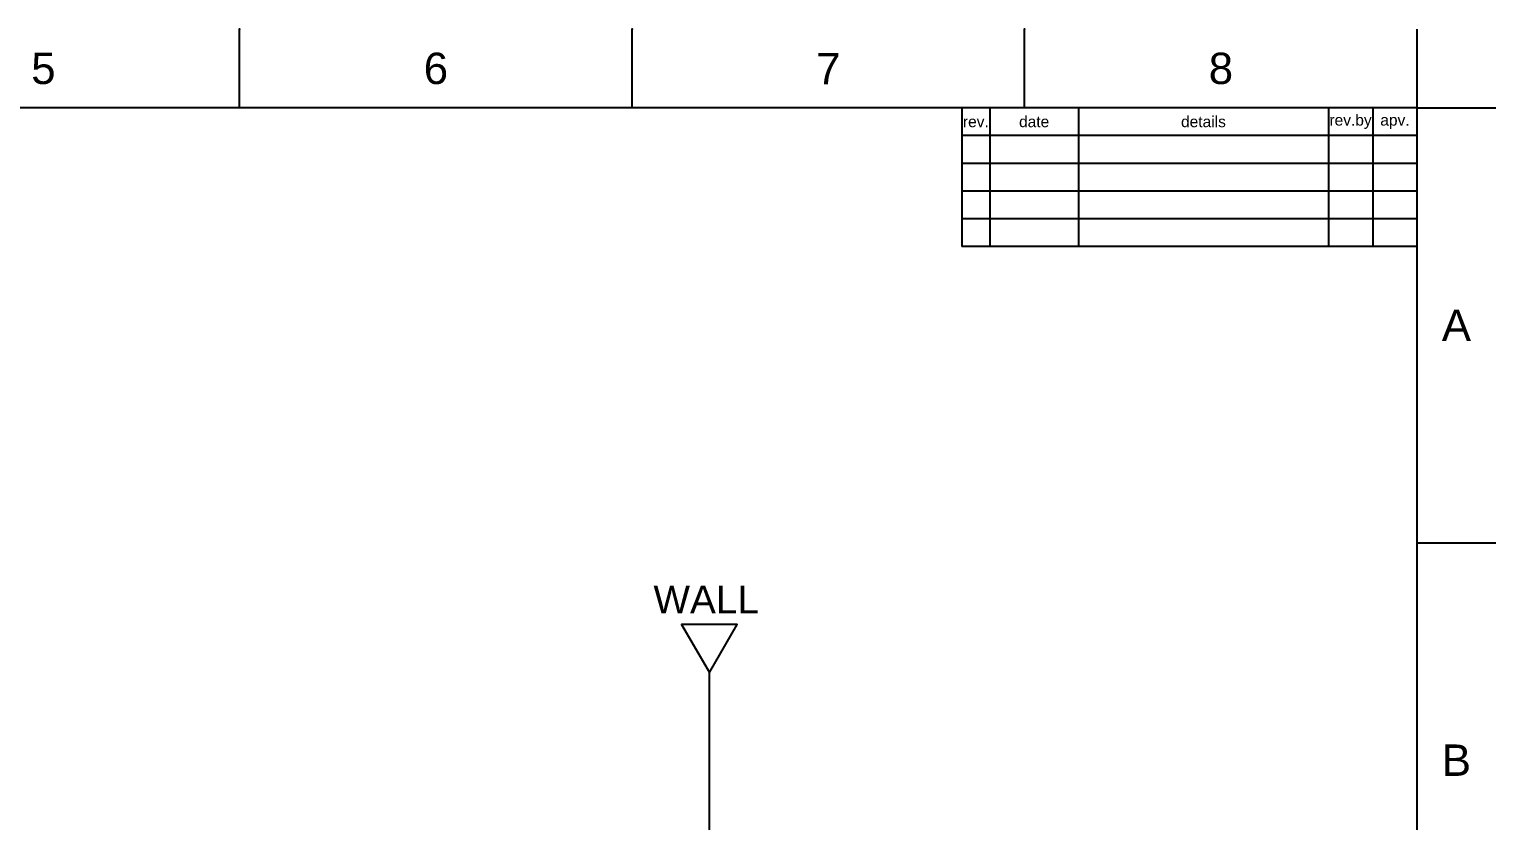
# Model space of a CAD drawing. Header units: millimetres. Extents: x 1475 to 2069, y -494 to -74.
# Drawn here: x 1804.4 to 2068.5, y -216.8 to -74.2 of the extents above; entities that cross this region are included whole.
import ezdxf

# ---------------------------------------------------------------- set-up
doc = ezdxf.new("R2010")
doc.units = ezdxf.units.MM
doc.header["$LTSCALE"] = 0.1
doc.layers.add('FORM', color=7, linetype='Continuous')
doc.layers.add('TEXT', color=2, linetype='Continuous')
doc.styles.get("Standard").update_dxf_attribs({"font": 'arial_0.ttf'})

msp = doc.modelspace()

# ---------------------------------------------------------------- linework, layer by layer
for p, q in [((1842.2748, -88.3825), (1842.2748, -74.2411)), ((1912.9818, -88.3825), (1912.9818, -74.2411)), ((1983.6889, -88.3825), (1983.6889, -74.2411)), ((2054.396, -88.3825), (2054.396, -74.2411)), ((2054.396, -88.3825), (1488.7394, -88.3825)), ((2054.396, -480.0997), (2054.396, -88.3825)), ((2054.396, -88.3825), (2068.5374, -88.3825)), ((2054.396, -166.7259), (2068.5374, -166.7259))]:
    msp.add_line(p, q)
at = {"color": 5}
msp.add_line((1926.889, -349.5548), (1926.889, -190.1047), dxfattribs=at)
at = {"color": 5, "linetype": 'ByBlock'}
msp.add_lwpolyline([(1926.889, -190.1047), (1931.8926, -181.4383), (1921.8854, -181.4383)], close=True, dxfattribs=at)
for p in [(1842.2748, -74.2411), (1912.9818, -74.2411), (1983.6889, -74.2411), (2054.396, -166.7259)]:
    msp.add_point(p)
at = {"layer": 'FORM'}
for p, q in [((1972.396, -88.3825), (1972.396, -113.3825)), ((1977.396, -88.3825), (1977.396, -113.3825)), ((1993.396, -88.3825), (1993.396, -113.3825)), ((2038.396, -88.3825), (2038.396, -113.3825)), ((2046.396, -88.3825), (2046.396, -113.3825)), ((2054.396, -93.3825), (1972.396, -93.3825)), ((2054.396, -98.3825), (1972.396, -98.3825)), ((2054.396, -103.3825), (1972.396, -103.3825)), ((2054.396, -108.3825), (1972.396, -108.3825)), ((2054.396, -113.3825), (1972.396, -113.3825))]:
    msp.add_line(p, q, dxfattribs=at)

# ---------------------------------------------------------------- texts
at = {"char_height": 5.6566, "attachment_point": 5}
for s, width, insert in [('5', 50, (1806.9212, -81.3118)), ('6', 50, (1877.6283, -81.3118)), ('7', 50, (1948.3354, -81.3118)), ('8', 50, (2019.0424, -81.3118)), ('A', 10, (2061.4667, -127.5542)), ('B', 10, (2061.4667, -205.8976))]:
    msp.add_mtext_dynamic_manual_height_columns(s, width=width, gutter_width=12.5, heights=[0], dxfattribs=dict(at, insert=insert))
at = {"color": 5, "linetype": 'ByBlock', "insert": (1916.8146, -174.4404), "char_height": 5, "attachment_point": 1}
msp.add_mtext_dynamic_manual_height_columns('WALL', width=38.864675, gutter_width=12.5, heights=[0], dxfattribs=at)
at = {"layer": 'TEXT', "char_height": 2, "attachment_point": 5}
for s, width, insert in [('date', 16, (1985.396, -90.8825)), ('details', 45, (2015.896, -90.8825)), ('rev.by', 8, (2042.396, -90.8825)), ('rev.', 5, (1974.896, -90.8825)), ('apv.', 8, (2050.396, -90.8825))]:
    msp.add_mtext_dynamic_manual_height_columns(s, width=width, gutter_width=12.5, heights=[0], dxfattribs=dict(at, insert=insert))

doc.saveas('drawing.dxf')
